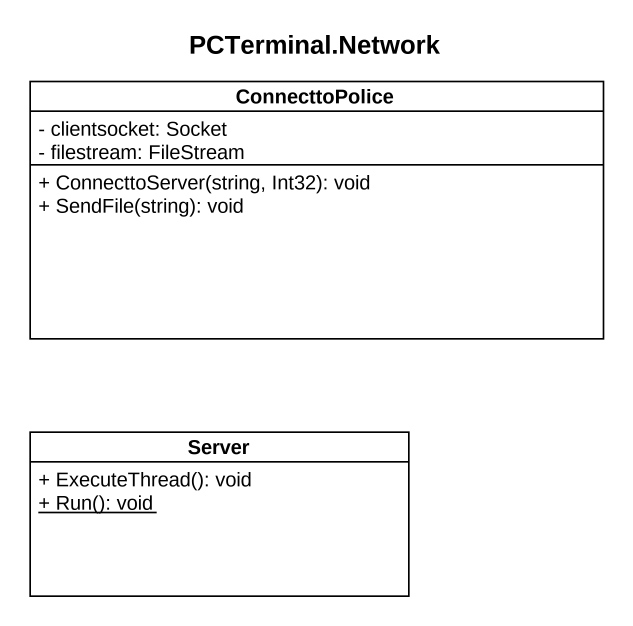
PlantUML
@startuml
title PCTerminal.Network
hide circle
hide empty members
skinparam classAttributeIconSize 0
class ConnecttoPolice {
  - clientsocket: Socket
  - filestream: FileStream
  + ConnecttoServer(string, Int32): void
  + SendFile(string): void
}
class Server {
  + ExecuteThread(): void
  {static} + Run(): void
}
@enduml
